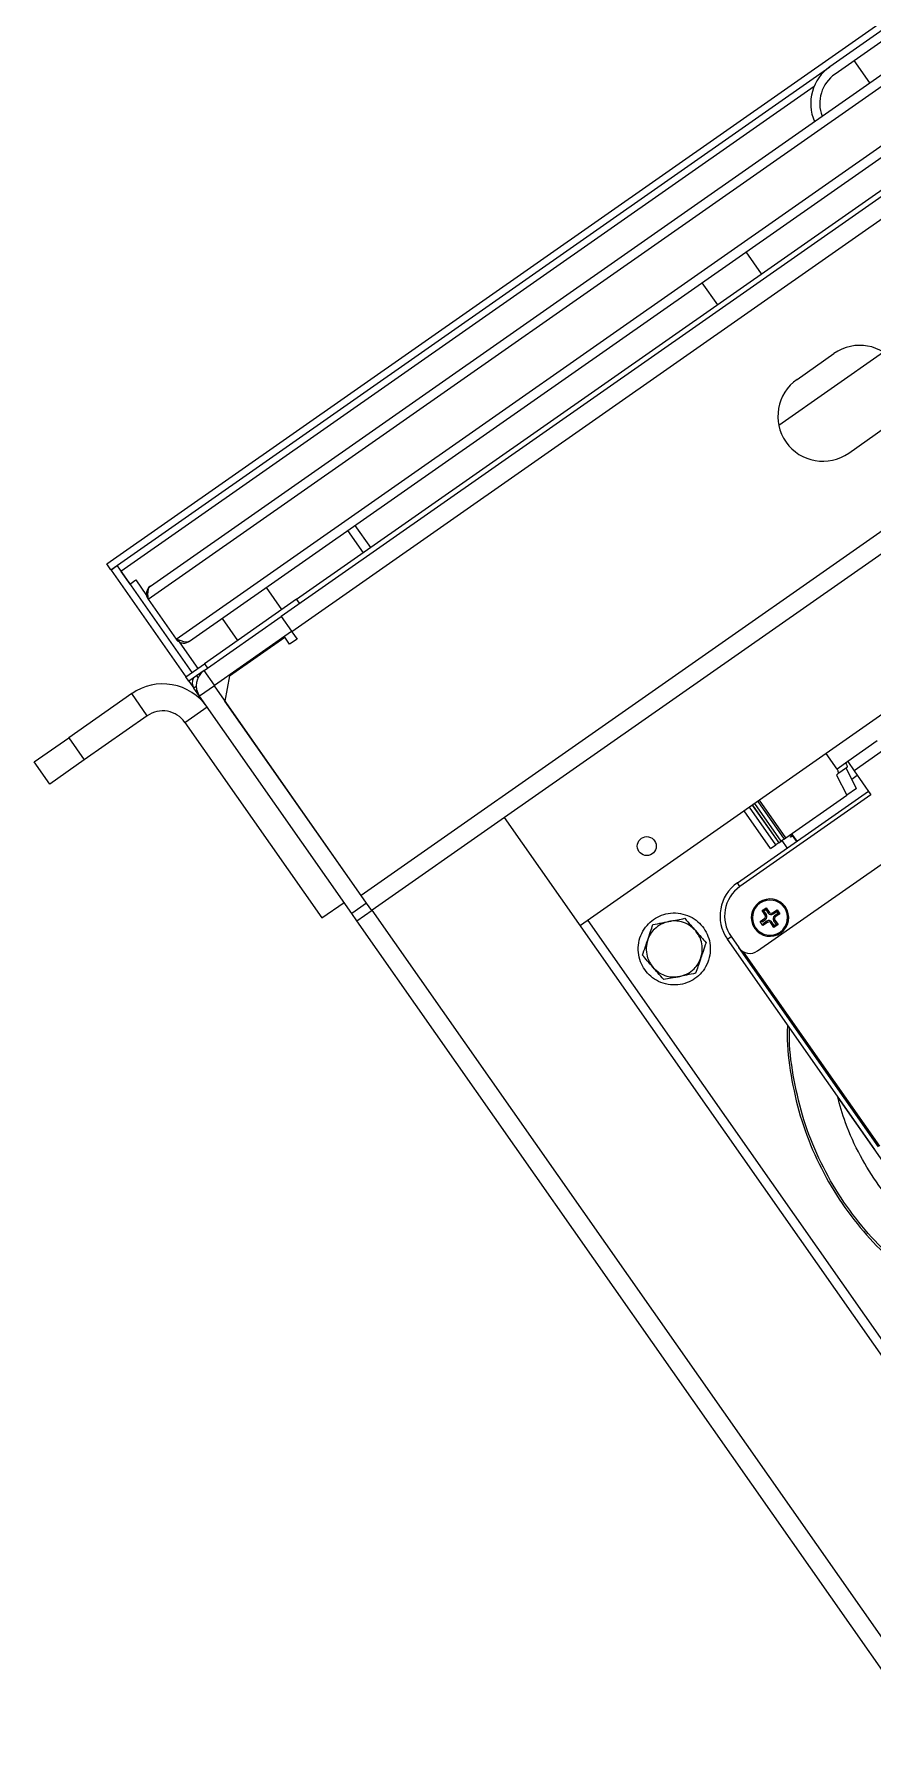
# Model space of a CAD drawing. Header units: millimetres. Extents: x 152904052 to 153933663, y 538271515 to 539240469.
# Drawn here: x 153332807.4 to 153332993.5, y 538932772.5 to 538933151.8 of the extents above; entities that cross this region are included whole.
import ezdxf

# ---------------------------------------------------------------- set-up
doc = ezdxf.new("R2010")
doc.units = ezdxf.units.MM
doc.layers.add('POWR', color=5, linetype='Continuous')

msp = doc.modelspace()

# ---------------------------------------------------------------- linework, layer by layer
at = {"layer": 'POWR', "color": 7}
for p, q in [((153334623.39, 538934255.65), (153332862.21, 538933022.46)), ((153334625.74, 538934252.29), (153332864.56, 538933019.1)), ((153334675.52, 538934217.81), (153332879.94, 538932960.53)), ((153332823.49, 538933034.17), (153333724.56, 538933665.1)), ((153332832.66, 538933026.31), (153333728.81, 538933653.8)), ((153332833.18, 538933029.23), (153333725.89, 538933654.31)), ((153332838.86, 538933017.46), (153333735.01, 538933644.95)), ((153332841.84, 538933016.98), (153333734.43, 538933641.99)), ((153332865.62, 538933026.31), (153333715.49, 538933621.4)), ((153333757.56, 538933570.04), (153332911.78, 538932977.82)), ((153333049.84, 538933190.71), (153332983.98, 538933144.59)), ((153333050.99, 538933189.07), (153332985.13, 538933142.95)), ((153333238.02, 538933170.49), (153332928.59, 538932953.82)), ((153332992.83, 538933141.02), (153332989.39, 538933145.94)), ((153332824.41, 538933032.86), (153332983.98, 538933144.59)), ((153332980.45, 538933140.17), (153332826.64, 538933032.47)), ((153332968.83, 538933098.58), (153332965.39, 538933103.5)), ((153332955.56, 538933096.61), (153332959, 538933091.7)), ((153332995.9, 538933081.19), (153332972.64, 538933064.9)), ((153332976.69, 538933075.15), (153332984.88, 538933080.89)), ((153332988.16, 538933058.77), (153332996.35, 538933064.5)), ((153332876.92, 538933041.55), (153332880.36, 538933036.63)), ((153332878.56, 538933042.7), (153332882, 538933037.78)), ((153332824.41, 538933032.86), (153332823.49, 538933034.17)), ((153332825.78, 538933033.69), (153332824.47, 538933032.78)), ((153332824.47, 538933032.78), (153332841.04, 538933009.1)), ((153332825.78, 538933033.69), (153332825.72, 538933033.78)), ((153332825.78, 538933033.69), (153332842.35, 538933010.02)), ((153332826.64, 538933032.47), (153332828.59, 538933029.68)), ((153332828.59, 538933029.68), (153332829.9, 538933030.6)), ((153332829.9, 538933030.6), (153332832.31, 538933027.15)), ((153332862.34, 538933024.02), (153332858.9, 538933028.93)), ((153332832.66, 538933026.31), (153332838.86, 538933017.46)), ((153332865.62, 538933026.31), (153332845.14, 538933011.97)), ((153332866.31, 538933025.33), (153332865.62, 538933026.31)), ((153332845.09, 538933010.47), (153332862.21, 538933022.46)), ((153332849.07, 538933022.05), (153332852.51, 538933017.13)), ((153332862.21, 538933022.46), (153332864.51, 538933019.18)), ((153332839.19, 538933017.33), (153332843.67, 538933010.94)), ((153332841.78, 538933016.94), (153332841.84, 538933016.98)), ((153332847.38, 538933007.2), (153332864.51, 538933019.18)), ((153332850.69, 538933009.27), (153332862.98, 538933017.87)), ((153332864.07, 538933016.32), (153332862.98, 538933017.87)), ((153332865.71, 538933017.46), (153332864.07, 538933016.32)), ((153332864.56, 538933019.1), (153332864.51, 538933019.18)), ((153332864.56, 538933019.1), (153332865.71, 538933017.46)), ((153332841.04, 538933009.1), (153332845.14, 538933011.97)), ((153332841.73, 538933008.12), (153332841.04, 538933009.1)), ((153332845.09, 538933010.47), (153332841.73, 538933008.12)), ((153332843.75, 538933008.9), (153332843.45, 538933009.32)), ((153332847.38, 538933007.2), (153332845.09, 538933010.47)), ((153332845.14, 538933011.97), (153332845.83, 538933010.99)), ((153332850.69, 538933009.27), (153332849.71, 538933003.7)), ((153332829.03, 538933005.33), (153332815.04, 538932995.53)), ((153332832.48, 538933000.42), (153332829.03, 538933005.33)), ((153332841.73, 538933008.12), (153332842.82, 538933006.56)), ((153332843.35, 538933006.93), (153332842.82, 538933006.56)), ((153332844.08, 538933004.76), (153332842.82, 538933006.56)), ((153332847.36, 538933007.06), (153332844.08, 538933004.76)), ((153332881.14, 538932958.81), (153332847.36, 538933007.06)), ((153332840.83, 538932998.94), (153332845.75, 538933002.39)), ((153332877.87, 538932956.51), (153332844.08, 538933004.76)), ((153332879.94, 538932960.53), (153332849.71, 538933003.7)), ((153332832.48, 538933000.42), (153332818.48, 538932990.62)), ((153332840.83, 538932998.94), (153332871.23, 538932955.53)), ((153332807.37, 538932990.17), (153332815.04, 538932995.53)), ((153332815.04, 538932995.53), (153332818.48, 538932990.62)), ((153332994.48, 538932994.83), (153332987.93, 538932990.24)), ((153332810.82, 538932985.25), (153332807.37, 538932990.17)), ((153332818.48, 538932990.62), (153332810.82, 538932985.25)), ((153332985.57, 538932988.59), (153332983.16, 538932992.03)), ((153332987.93, 538932990.24), (153332985.57, 538932988.59)), ((153332987.93, 538932990.24), (153332989.36, 538932988.19)), ((153332995.91, 538932992.78), (153332989.36, 538932988.19)), ((153332967.94, 538932948.17), (153333022.83, 538932986.6)), ((153332985.75, 538932987.49), (153332985.41, 538932987.26)), ((153332985.41, 538932987.26), (153332987.7, 538932982.76)), ((153332987.66, 538932988.83), (153332985.75, 538932987.49)), ((153332989.87, 538932984.28), (153332987.58, 538932988.78)), ((153332988.81, 538932986.35), (153332990.05, 538932987.21)), ((153332989.36, 538932988.19), (153332993.09, 538932982.87)), ((153332963.44, 538932963.33), (153332992.52, 538932983.69)), ((153332993.09, 538932982.87), (153332964.01, 538932962.51)), ((153332974.2, 538932973.3), (153332987.7, 538932982.76)), ((153332989.87, 538932984.28), (153332987.7, 538932982.76)), ((153332970.79, 538932970.92), (153332964.94, 538932979.27)), ((153332971.99, 538932971.75), (153332966.14, 538932980.11)), ((153332966.76, 538932980.55), (153332972.61, 538932972.19)), ((153332966.77, 538932980.55), (153332972.62, 538932972.19)), ((153332973.19, 538932972.6), (153332967.34, 538932980.95)), ((153332967.96, 538932981.39), (153332973.81, 538932973.03)), ((153332967.97, 538932981.39), (153332973.82, 538932973.04)), ((153332974.2, 538932973.3), (153332968.35, 538932981.66)), ((153332911.78, 538932977.82), (153332882.37, 538932957.23)), ((153333382.11, 538932306.11), (153332911.78, 538932977.82)), ((153332970.79, 538932970.92), (153332971.99, 538932971.75)), ((153332972.61, 538932972.19), (153332971.99, 538932971.75)), ((153332972.62, 538932972.19), (153332972.61, 538932972.19)), ((153332972.62, 538932972.19), (153332973.19, 538932972.6)), ((153332973.81, 538932973.03), (153332973.19, 538932972.6)), ((153332974.49, 538932971.07), (153332973.35, 538932972.71)), ((153332973.82, 538932973.04), (153332973.81, 538932973.03)), ((153332973.82, 538932973.04), (153332974.2, 538932973.3)), ((153332975.15, 538932973.97), (153332975.34, 538932973.97)), ((153332975.39, 538932974.14), (153332976.54, 538932972.5)), ((153332975.44, 538932973.56), (153332975.66, 538932973.76)), ((153332975.46, 538932974.19), (153332976.61, 538932972.55)), ((153332964.01, 538932962.51), (153332963.44, 538932963.33)), ((153332871.23, 538932955.53), (153332876.15, 538932958.97)), ((153332881.14, 538932958.81), (153332877.87, 538932956.51)), ((153332879.01, 538932954.88), (153332877.87, 538932956.51)), ((153332879.01, 538932954.88), (153332882.37, 538932957.23)), ((153332882.29, 538932957.17), (153332881.14, 538932958.81)), ((153333352.71, 538932285.52), (153332882.37, 538932957.23)), ((153332968.92, 538932957.15), (153332969.82, 538932957.78)), ((153332969.63, 538932956.13), (153332968.92, 538932957.15)), ((153332969.34, 538932957.08), (153332968.92, 538932957.15)), ((153332969.34, 538932957.08), (153332969.74, 538932957.36)), ((153332969.89, 538932956.31), (153332969.34, 538932957.08)), ((153332969.89, 538932956.31), (153332969.63, 538932956.13)), ((153332969.74, 538932957.36), (153332969.82, 538932957.78)), ((153332969.74, 538932957.36), (153332970.28, 538932956.58)), ((153332969.82, 538932957.78), (153332970.53, 538932956.76)), ((153332970.28, 538932956.58), (153332970.53, 538932956.76)), ((153332971.23, 538932956.64), (153332972.26, 538932957.35)), ((153332971.41, 538932956.39), (153332971.23, 538932956.64)), ((153332971.41, 538932956.39), (153332972.18, 538932956.93)), ((153332972.46, 538932956.53), (153332971.69, 538932955.99)), ((153332971.69, 538932955.99), (153332971.86, 538932955.74)), ((153332972.89, 538932956.45), (153332971.86, 538932955.74)), ((153332972.18, 538932956.93), (153332972.26, 538932957.35)), ((153332972.18, 538932956.93), (153332972.46, 538932956.53)), ((153332972.26, 538932957.35), (153332972.89, 538932956.45)), ((153332972.46, 538932956.53), (153332972.89, 538932956.45)), ((153332973.88, 538932957.82), (153332974.09, 538932957.96)), ((153333349.35, 538932283.17), (153332879.01, 538932954.88)), ((153332930.22, 538932954.96), (153333050.68, 538932782.94)), ((153332967.49, 538932953.35), (153332967.29, 538932953.2)), ((153332968.49, 538932954.72), (153332969.51, 538932955.43)), ((153332969.12, 538932953.81), (153332968.49, 538932954.72)), ((153332968.91, 538932954.64), (153332968.49, 538932954.72)), ((153332968.91, 538932954.64), (153332969.69, 538932955.18)), ((153332970.14, 538932954.53), (153332969.12, 538932953.81)), ((153332969.19, 538932954.24), (153332969.12, 538932953.81)), ((153332969.97, 538932954.78), (153332969.19, 538932954.24)), ((153332969.69, 538932955.18), (153332969.51, 538932955.43)), ((153332969.97, 538932954.78), (153332970.14, 538932954.53)), ((153332971.09, 538932954.58), (153332970.84, 538932954.41)), ((153332971.56, 538932953.38), (153332970.84, 538932954.41)), ((153332971.63, 538932953.81), (153332971.09, 538932954.58)), ((153332971.49, 538932954.86), (153332971.74, 538932955.04)), ((153332971.49, 538932954.86), (153332972.03, 538932954.09)), ((153332972.46, 538932954.02), (153332971.56, 538932953.38)), ((153332971.63, 538932953.81), (153332971.56, 538932953.38)), ((153332972.03, 538932954.09), (153332971.63, 538932953.81)), ((153332971.74, 538932955.04), (153332972.46, 538932954.02)), ((153332972.03, 538932954.09), (153332972.46, 538932954.02)), ((153332961.23, 538932950.79), (153332962.04, 538932951.36)), ((153332993.92, 538932904.1), (153332961.23, 538932950.79)), ((153332962.04, 538932951.36), (153332963.76, 538932948.91)), ((153332994.74, 538932904.67), (153332963.76, 538932948.91)), ((153332964.76, 538932948.01), (153332994.98, 538932904.84)), ((153332985.75, 538932915.6), (153333007.2, 538932884.96))]:
    msp.add_line(p, q, dxfattribs=at)
msp.add_circle((153332943.33, 538932971.47), 2.1, dxfattribs=at)
for centre, radius, start, end in [((153332989.72, 538933136.4), 10, 125, 203.463), ((153332989.72, 538933136.4), 8, 125, 200.5225), ((153332990.62, 538933072.7), 10, 305, 125), ((153332982.43, 538933066.96), 10, 125, 305), ((153332834.38, 538933027.51), 2.1, 125, 215), ((153332844.54, 538933007.77), 2.1, 150.2088, 215), ((153332847.44, 538933007.11), 4.1, 125, 215), ((153332835.92, 538932995.5), 12, 35, 125), ((153332847.44, 538933007.11), 0.1, 125, 215), ((153332835.92, 538932995.5), 6, 35, 125), ((153332968.6, 538932955.95), 9, 125, 215), ((153332968.6, 538932955.95), 8, 125, 215), ((153332970.69, 538932955.58), 4.15, 35, 215), ((153332970.69, 538932955.58), 3.9, 35, 215), ((153332970.69, 538932955.58), 4.15, 215, 35), ((153332970.69, 538932955.58), 3.9, 215, 35), ((153332969.22, 538932955.84), 0.5, 305, 35), ((153332969.22, 538932955.84), 0.807, 305, 35), ((153332970.94, 538932957.05), 0.807, 215, 305), ((153332970.94, 538932957.05), 0.5, 215, 305), ((153332972.15, 538932955.33), 0.807, 125, 215), ((153332972.15, 538932955.33), 0.5, 125, 215), ((153332970.43, 538932954.12), 0.807, 35, 125), ((153332970.43, 538932954.12), 0.5, 35, 125), ((153332966.22, 538932950.63), 3, 215, 305)]:
    msp.add_arc(centre, radius, start, end, dxfattribs=at)
for points, knots in [([(153332832.66, 538933026.31), (153332832.65, 538933026.61), (153332832.62, 538933027.24), (153332832.64, 538933028.11), (153332832.79, 538933028.84), (153332833.05, 538933029.1), (153332833.18, 538933029.23)], [0, 0, 0, 0, 0.230728, 0.485563, 0.740459, 1, 1, 1, 1]), ([(153332987.48, 538932989.93), (153332987.53, 538932989.85), (153332987.63, 538932989.69), (153332987.74, 538932989.43), (153332987.79, 538932989.17), (153332987.77, 538932988.95), (153332987.7, 538932988.87), (153332987.66, 538932988.83)], [0, 0, 0, 0, 0.174736, 0.363548, 0.559692, 0.78787, 1, 1, 1, 1]), ([(153332985.75, 538932987.49), (153332985.79, 538932987.55), (153332985.89, 538932987.66), (153332985.86, 538932987.97), (153332985.75, 538932988.3), (153332985.63, 538932988.5), (153332985.57, 538932988.59)], [0, 0, 0, 0, 0.273241, 0.566326, 0.792171, 1, 1, 1, 1]), ([(153332975.44, 538932973.56), (153332975.36, 538932973.52), (153332975.2, 538932973.45), (153332975.28, 538932973.55), (153332975.42, 538932973.69), (153332975.59, 538932973.83), (153332975.61, 538932973.84)], [0, 0, 0, 0, 0.324496, 0.642087, 0.972069, 1, 1, 1, 1]), ([(153332975.39, 538932973.9), (153332975.36, 538932973.83), (153332975.31, 538932973.7), (153332975.27, 538932973.56), (153332975.24, 538932973.49)], [0, 0, 0, 0, 0.499894, 1, 1, 1, 1]), ([(153332975.66, 538932974.12), (153332975.57, 538932974.07), (153332975.4, 538932973.98), (153332975.32, 538932973.95), (153332975.34, 538932973.99), (153332975.35, 538932974)], [0, 0, 0, 0, 0.402272, 0.802406, 1, 1, 1, 1]), ([(153332975.68, 538932973.73), (153332975.67, 538932973.73), (153332975.65, 538932973.71), (153332975.56, 538932973.65), (153332975.49, 538932973.6), (153332975.44, 538932973.56)], [0, 0, 0, 0, 0.063595, 0.275438, 1, 1, 1, 1]), ([(153332942.88, 538932944.03), (153332942.54, 538932944.6), (153332941.84, 538932945.77), (153332941.38, 538932947.84), (153332941.46, 538932950.03), (153332942.13, 538932952.11), (153332943.29, 538932953.88), (153332944.8, 538932955.24), (153332946.6, 538932956.19), (153332948.65, 538932956.68), (153332950.84, 538932956.6), (153332952.92, 538932955.92), (153332954.71, 538932954.78), (153332955.57, 538932953.72), (153332955.99, 538932953.21)], [0, 0, 0, 0, 0.078504, 0.162677, 0.25, 0.337323, 0.421496, 0.5, 0.578504, 0.662677, 0.75, 0.837323, 0.921496, 1, 1, 1, 1]), ([(153332955.99, 538932953.21), (153332956.33, 538932952.64), (153332957.03, 538932951.47), (153332957.49, 538932949.4), (153332957.41, 538932947.22), (153332956.74, 538932945.13), (153332955.58, 538932943.36), (153332954.07, 538932942), (153332952.27, 538932941.05), (153332950.22, 538932940.56), (153332948.03, 538932940.64), (153332945.95, 538932941.32), (153332944.16, 538932942.46), (153332943.3, 538932943.52), (153332942.88, 538932944.03)], [0, 0, 0, 0, 0.078504, 0.162677, 0.25, 0.337323, 0.421496, 0.5, 0.578504, 0.662677, 0.75, 0.837323, 0.921496, 1, 1, 1, 1]), ([(153332948.22, 538932954.73), (153332947.64, 538932954.56), (153332946.47, 538932954.23), (153332945.09, 538932953.17), (153332944.09, 538932951.94), (153332943.72, 538932951.06), (153332943.54, 538932950.63)], [0, 0, 0, 0, 0.275731, 0.561042, 0.784269, 1, 1, 1, 1]), ([(153332943.54, 538932950.63), (153332943.75, 538932951.25), (153332944.14, 538932952.41), (153332944.52, 538932953.52), (153332944.7, 538932954.03)], [0, 0, 0, 0, 0.5429, 1, 1, 1, 1]), ([(153332944.7, 538932954.03), (153332945.36, 538932954.16), (153332946.52, 538932954.39), (153332947.71, 538932954.63), (153332948.22, 538932954.73)], [0, 0, 0, 0, 0.574451, 1, 1, 1, 1]), ([(153332948.22, 538932954.73), (153332948.87, 538932954.86), (153332950.07, 538932955.09), (153332951.22, 538932955.32), (153332951.75, 538932955.43)], [0, 0, 0, 0, 0.5429, 1, 1, 1, 1]), ([(153332954.12, 538932952.72), (153332953.69, 538932953.14), (153332952.8, 538932953.99), (153332951.2, 538932954.66), (153332949.64, 538932954.91), (153332948.69, 538932954.79), (153332948.22, 538932954.73)], [0, 0, 0, 0, 0.275731, 0.561042, 0.784269, 1, 1, 1, 1]), ([(153332951.75, 538932955.43), (153332952.2, 538932954.92), (153332952.97, 538932954.03), (153332953.78, 538932953.11), (153332954.12, 538932952.72)], [0, 0, 0, 0, 0.574451, 1, 1, 1, 1]), ([(153332955.33, 538932946.62), (153332955.48, 538932947.2), (153332955.77, 538932948.39), (153332955.55, 538932950.11), (153332954.99, 538932951.59), (153332954.4, 538932952.35), (153332954.12, 538932952.72)], [0, 0, 0, 0, 0.275731, 0.561042, 0.784269, 1, 1, 1, 1]), ([(153332954.12, 538932952.72), (153332954.55, 538932952.23), (153332955.36, 538932951.31), (153332956.13, 538932950.43), (153332956.49, 538932950.02)], [0, 0, 0, 0, 0.5429, 1, 1, 1, 1]), ([(153332942.38, 538932947.22), (153332942.6, 538932947.86), (153332942.98, 538932948.98), (153332943.37, 538932950.13), (153332943.54, 538932950.63)], [0, 0, 0, 0, 0.574451, 1, 1, 1, 1]), ([(153332943.54, 538932950.63), (153332943.39, 538932950.04), (153332943.1, 538932948.85), (153332943.32, 538932947.13), (153332943.88, 538932945.65), (153332944.47, 538932944.89), (153332944.75, 538932944.52)], [0, 0, 0, 0, 0.2757314, 0.5610422, 0.7842685, 1, 1, 1, 1]), ([(153332956.49, 538932950.02), (153332956.27, 538932949.38), (153332955.89, 538932948.26), (153332955.5, 538932947.11), (153332955.33, 538932946.62)], [0, 0, 0, 0, 0.574451, 1, 1, 1, 1]), ([(153332944.75, 538932944.52), (153332944.32, 538932945.02), (153332943.51, 538932945.93), (153332942.74, 538932946.82), (153332942.38, 538932947.22)], [0, 0, 0, 0, 0.5429, 1, 1, 1, 1]), ([(153332944.75, 538932944.52), (153332945.18, 538932944.1), (153332946.07, 538932943.25), (153332947.67, 538932942.58), (153332949.23, 538932942.33), (153332950.18, 538932942.45), (153332950.65, 538932942.51)], [0, 0, 0, 0, 0.275731, 0.561042, 0.784269, 1, 1, 1, 1]), ([(153332947.12, 538932941.81), (153332946.67, 538932942.32), (153332945.9, 538932943.21), (153332945.09, 538932944.13), (153332944.75, 538932944.52)], [0, 0, 0, 0, 0.574451, 1, 1, 1, 1]), ([(153332950.65, 538932942.51), (153332951.23, 538932942.68), (153332952.4, 538932943.02), (153332953.78, 538932944.07), (153332954.78, 538932945.3), (153332955.15, 538932946.18), (153332955.33, 538932946.62)], [0, 0, 0, 0, 0.275731, 0.561042, 0.784269, 1, 1, 1, 1]), ([(153332955.33, 538932946.62), (153332955.12, 538932945.99), (153332954.73, 538932944.84), (153332954.35, 538932943.72), (153332954.17, 538932943.21)], [0, 0, 0, 0, 0.5429, 1, 1, 1, 1]), ([(153332950.65, 538932942.51), (153332950, 538932942.38), (153332948.8, 538932942.15), (153332947.65, 538932941.92), (153332947.12, 538932941.81)], [0, 0, 0, 0, 0.5429, 1, 1, 1, 1]), ([(153332954.17, 538932943.21), (153332953.51, 538932943.08), (153332952.35, 538932942.85), (153332951.16, 538932942.61), (153332950.65, 538932942.51)], [0, 0, 0, 0, 0.5744509, 1, 1, 1, 1]), ([(153332974.57, 538932931.74), (153332974.53, 538932931.02), (153332974.37, 538932927.27), (153332975.23, 538932920.47), (153332977.21, 538932911.52), (153332980.42, 538932902.92), (153332984.66, 538932894.88), (153332989.81, 538932887.55), (153332995.71, 538932881.12), (153333001.74, 538932875.83), (153333006.03, 538932873.09), (153333007.93, 538932871.88)], [0, 0, 0, 0, 0.030131, 0.157165, 0.285275, 0.413386, 0.54042, 0.665356, 0.787271, 0.905377, 1, 1, 1, 1]), ([(153333007.14, 538932873.01), (153333005.61, 538932873.99), (153333001.71, 538932876.49), (153332996.06, 538932881.48), (153332990.2, 538932887.86), (153332985.09, 538932895.14), (153332980.88, 538932903.13), (153332977.69, 538932911.67), (153332975.74, 538932920.55), (153332974.88, 538932927.07), (153332975.02, 538932930.57), (153332975.04, 538932931.06)], [0, 0, 0, 0, 0.078951, 0.200388, 0.325741, 0.454201, 0.584818, 0.716542, 0.848265, 0.978883, 1, 1, 1, 1]), ([(153333006.12, 538932884.2), (153333005.69, 538932884.52), (153333003.27, 538932886.32), (153332999.43, 538932890.29), (153332994.65, 538932896.1), (153332990.6, 538932902.7), (153332987.47, 538932909.35), (153332986.2, 538932913.92), (153332985.65, 538932915.91)], [0, 0, 0, 0, 0.042262, 0.235417, 0.428573, 0.6301, 0.838865, 1, 1, 1, 1])]:
    msp.add_open_spline(points, degree=3, knots=knots, dxfattribs=at)
for points in [[(153332841.84, 538933016.98), (153332841.67, 538933016.91), (153332841.34, 538933016.75), (153332840.62, 538933016.84), (153332839.77, 538933017.09), (153332839.16, 538933017.34), (153332838.86, 538933017.46)], [(153332838.86, 538933017.46), (153332839.04, 538933017.25), (153332839.41, 538933016.84), (153332840.2, 538933016.55), (153332841.05, 538933016.55), (153332841.54, 538933016.81), (153332841.78, 538933016.94)]]:
    msp.add_open_spline(points, degree=3, dxfattribs=at)

doc.saveas('drawing.dxf')
